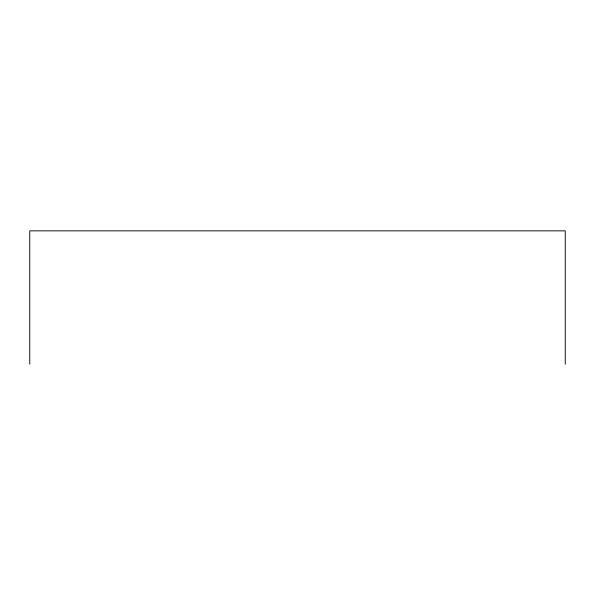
<?xml version="1.0" encoding="UTF-8"?>
<svg xmlns="http://www.w3.org/2000/svg" width="595" height="595" viewBox="0 0 595 595"><rect width="100%" height="100%" fill="white"/><g stroke="black" fill="none" stroke-linecap="round" stroke-linejoin="round"><path stroke-width="0.89" d="M565.25 364.147L565.25 230.853L29.75 230.853L29.75 364.147"/></g></svg>
